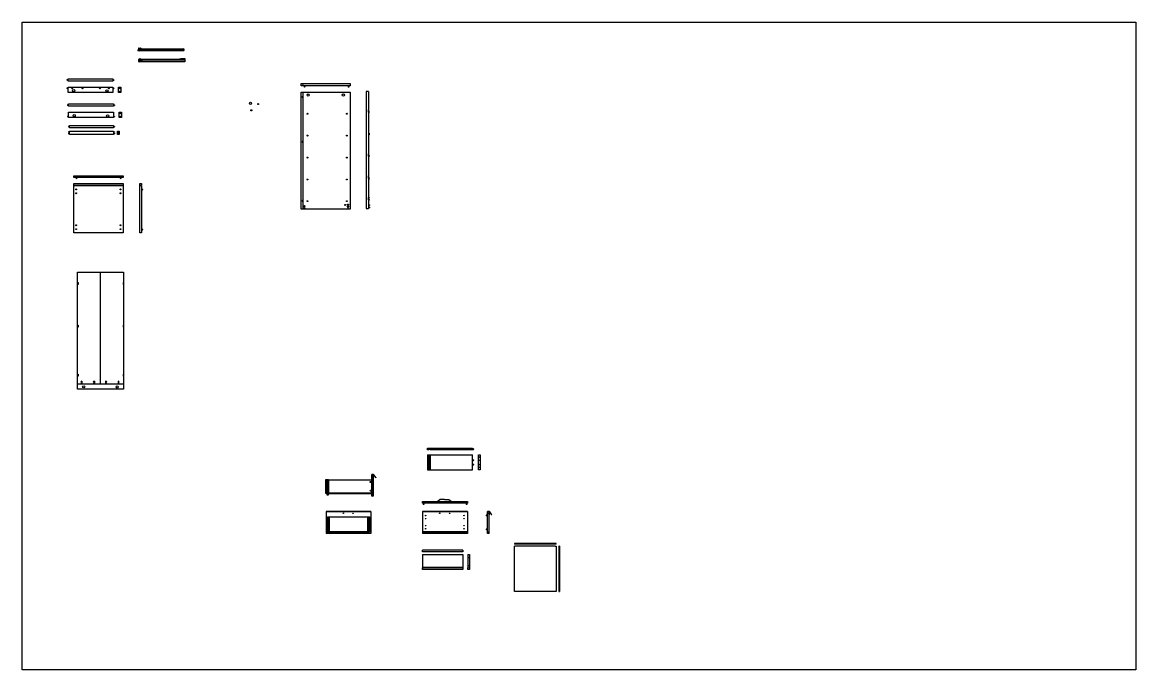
# Model space of a CAD drawing. Header units: millimetres. Extents: x -728 to 1441, y -1370 to 450.
# Drawn here: x 227 to 1245, y -1370 to -778 of the extents above; entities that cross this region are included whole.
import ezdxf

# ---------------------------------------------------------------- set-up
doc = ezdxf.new("R2010")
doc.units = ezdxf.units.MM
for name, color, linetype in [('campitura viti', 31, 'Continuous'), ('Dettagli', 252, 'Continuous'), ('QUOTE', 241, 'Continuous'), ('Tratteggi', 252, 'Continuous')]:
    doc.layers.add(name, color=color, linetype=linetype)

msp = doc.modelspace()

# ---------------------------------------------------------------- hatches: boundary and pattern name
at = {"layer": 'campitura viti', "transparency": 33554516}
h = msp.add_hatch(color=256, dxfattribs=at)
h.dxf.hatch_style = 1
h.paths.add_polyline_path([(544.6, -1198.4, 1), (545.6, -1198.4, 1)])
h.paths.add_polyline_path([(546.9, -1198.2), (545.6, -1198.2, -0.107638), (545.6, -1198.4, -0.157229), (545.5, -1198.7), (546.9, -1198.7, 0.408688)])
h.paths.add_polyline_path([(544.7, -1206.4, 1), (545.7, -1206.4, 1)])
h.paths.add_polyline_path([(546.9, -1206.1), (545.6, -1206.1, -0.160573), (545.7, -1206.4, -0.104715), (545.6, -1206.6), (546.9, -1206.6, 0.408688)])
h.paths.add_polyline_path([(506.1, -1199.5, 1), (505.6, -1199.5, 1)])
h.paths.add_polyline_path([(506.1, -1206.6, 1), (505.6, -1206.6, 1)])
h = msp.add_hatch(color=256, dxfattribs=at)
h.dxf.hatch_style = 1
h.paths.add_polyline_path([(546.1, -1193), (546.1, -1193.2), (547.8, -1193.2), (547.8, -1193)])
h.paths.add_polyline_path([(546.1, -1193, 0.711505), (546.1, -1193.3)])
h = msp.add_hatch(color=256, dxfattribs=at)
h.dxf.hatch_style = 1
h.paths.add_polyline_path([(547.8, -1192.9), (547.8, -1192.9), (547.8, -1193.3), (547.8, -1193.3)])
h = msp.add_hatch(color=256, dxfattribs=at)
h.dxf.hatch_style = 1
h.paths.add_polyline_path([(505.8, -1232.7), (505.7, -1232.7), (505.7, -1234.5), (505.8, -1234.5)])
h.paths.add_polyline_path([(506.9, -1232.8), (505.8, -1232.8), (505.8, -1234.4), (506.9, -1234.4)])
h = msp.add_hatch(color=256, dxfattribs=at)
h.dxf.hatch_style = 1
h.paths.add_polyline_path([(506.9, -1240.7), (505.8, -1240.7), (505.8, -1242.2), (506.9, -1242.2)])
h.paths.add_polyline_path([(505.8, -1240.6), (505.7, -1240.6), (505.7, -1242.3), (505.8, -1242.3)])
at = {"layer": 'Tratteggi', "transparency": 33554516}
h = msp.add_hatch(dxfattribs=at)
h.set_pattern_fill('ANSI31', color=256, scale=0.2)
h.paths.add_polyline_path([(506.6, -1208.5), (506.1, -1208.5), (506.1, -1208.8), (506.6, -1208.8), (506.6, -1208.8), (546.5, -1209), (546.5, -1208.5)])
h.paths.add_polyline_path([(506.6, -1196.5), (505.1, -1196.5), (505.1, -1210.3), (506.6, -1210.3), (506.6, -1208.8), (506.1, -1208.8), (506.1, -1208.5), (506.6, -1208.5)])
h.paths.add_polyline_path([(505.6, -1206.6, -1), (506.1, -1206.6, -1)], flags=16)
h.paths.add_polyline_path([(505.6, -1199.5, -1), (506.1, -1199.5, -1)], flags=16)
h.paths.add_polyline_path([(547.6, -1193.2), (546.1, -1193.2), (546.1, -1198.2), (546.9, -1198.2, -0.408688), (546.9, -1198.7), (546.1, -1198.7), (546.1, -1206.1), (546.9, -1206.1, -0.408688), (546.9, -1206.6), (546.1, -1206.6), (546.1, -1207.6), (546.1, -1208.5), (546.5, -1208.5), (546.5, -1209), (546.1, -1209), (546.1, -1210), (546.1, -1211.5), (547.6, -1211.5)])
h.paths.add_polyline_path([(547.6, -1191.5), (546.1, -1191.5), (546.1, -1193), (547.6, -1193)])
h.paths.add_polyline_path([(547.8, -1191.5), (547.6, -1191.5), (547.6, -1193), (547.8, -1193), (547.8, -1191.8), (549.8, -1194.5), (549.9, -1194.3)])
h = msp.add_hatch(dxfattribs=at)
h.set_pattern_fill('ANSI31', color=256, scale=0.2)
h.paths.add_polyline_path([(506.5, -1230.2), (505.8, -1230.2), (505.8, -1232.8), (506.5, -1232.8)])
h.paths.add_polyline_path([(506.5, -1234.4), (505.8, -1234.4), (505.8, -1240.6), (505.8, -1240.6), (505.8, -1240.7), (506.5, -1240.7)])
h.paths.add_polyline_path([(506.5, -1242.2), (505.8, -1242.2), (505.8, -1242.3), (505.8, -1244), (506.5, -1244)])
h = msp.add_hatch(dxfattribs=at)
h.set_pattern_fill('ANSI31', color=256, scale=0.2)
h.paths.add_polyline_path([(544, -1244), (505.8, -1244), (505.8, -1244.3), (544, -1244.3)])
h = msp.add_hatch(dxfattribs=at)
h.set_pattern_fill('ANSI31', color=256, scale=0.2)
h.paths.add_polyline_path([(507.3, -1244.3), (505.8, -1244.3), (505.8, -1245.4), (507.3, -1245.4)])

# ---------------------------------------------------------------- linework, layer by layer
for p, q in [((268.4, -831.9), (268.4, -829.9)), ((268.4, -829.9), (309.4, -829.9)), ((309.4, -831.9), (268.4, -831.9)), ((309.4, -829.9), (309.4, -831.9)), ((481.5, -834.2), (526.5, -834)), ((481.5, -836.2), (481.5, -834.2)), ((526.5, -834), (526.5, -836.3)), ((314.7, -837.4), (316.7, -837.4)), ((314.7, -842.4), (314.7, -837.4)), ((316.7, -842.4), (314.7, -842.4)), ((316.7, -837.4), (316.7, -842.4)), ((483, -836.2), (481.5, -836.2)), ((481.5, -948.9), (481.5, -841.9)), ((481.5, -841.9), (526.5, -841.9)), ((483, -836.2), (483, -835.3)), ((483, -835.3), (483.5, -835.3)), ((483, -841.9), (483, -846)), ((483.5, -836.2), (483.5, -835.3)), ((526.5, -836.3), (483.5, -836.2)), ((483.5, -948.9), (483.5, -841.9)), ((526.5, -841.9), (526.5, -948.9)), ((543.1, -841.5), (541.1, -841.5)), ((541.1, -841.5), (541.1, -948.5)), ((543.1, -841.5), (543.1, -948.5)), ((268.9, -854.8), (268.9, -852.8)), ((268.9, -852.8), (309.9, -852.8)), ((309.9, -854.8), (268.9, -854.8)), ((309.9, -852.8), (309.9, -854.8)), ((483, -846.8), (483, -887.1)), ((315.2, -860.3), (317.2, -860.3)), ((315.2, -865.3), (315.2, -860.3)), ((317.2, -860.3), (317.2, -865.3)), ((269.9, -872.6), (309.9, -872.6)), ((269.9, -874.6), (269.9, -872.6)), ((309.9, -874.6), (269.9, -874.6)), ((309.9, -872.6), (309.9, -874.6)), ((317.2, -865.3), (315.2, -865.3)), ((269.9, -880.6), (269.9, -877.6)), ((269.9, -877.6), (309.9, -877.6)), ((309.9, -880.6), (269.9, -880.6)), ((309.9, -877.6), (309.9, -880.6)), ((313.7, -880.6), (313.7, -877.6)), ((313.7, -877.6), (315.2, -877.6)), ((315.2, -880.6), (313.7, -880.6)), ((315.2, -877.6), (315.2, -880.6)), ((483, -887.8), (483, -941)), ((273.7, -920), (273.7, -918.5)), ((273.7, -918.5), (318.7, -918.5)), ((318.7, -920), (273.7, -920)), ((318.7, -918.5), (318.7, -920)), ((334.1, -925.6), (335.6, -925.6)), ((334.1, -970.6), (334.1, -925.6)), ((335.6, -925.6), (335.6, -927.1)), ((273.7, -927.1), (318.7, -927.1)), ((318.7, -927.6), (273.7, -927.6)), ((335.6, -927.1), (335.1, -927.1)), ((335.1, -927.1), (335.1, -927.6)), ((335.1, -927.6), (335.6, -927.6)), ((335.6, -927.6), (335.6, -970.6)), ((483, -941.8), (483, -948.9)), ((526.5, -948.9), (481.5, -948.9)), ((541.1, -948.5), (543.1, -948.5)), ((335.6, -970.6), (334.1, -970.6)), ((297.7, -1006.6), (297.7, -1108.6)), ((318.2, -1006.6), (319.2, -1006.6)), ((319.2, -1006.6), (319.2, -1113.6)), ((277.2, -1108.6), (319.2, -1108.6)), ((319.2, -1113.6), (318.2, -1113.6)), ((597.2, -1169.1), (597.2, -1167.6)), ((597.2, -1167.6), (638.2, -1167.6)), ((598.2, -1169.1), (597.2, -1169.1)), ((598.2, -1169.1), (598.2, -1168.4)), ((598.2, -1168.4), (599.6, -1168.4)), ((599.6, -1168.4), (599.6, -1169.1)), ((638.2, -1169.1), (599.6, -1169.1)), ((638.2, -1167.6), (638.2, -1169.1)), ((597.2, -1173.5), (597.2, -1187.3)), ((597.2, -1173.5), (638.2, -1173.5)), ((598.2, -1173.5), (598.2, -1187.3)), ((599.7, -1187.3), (599.7, -1173.5)), ((638.2, -1187.3), (638.2, -1173.5)), ((643.7, -1173.5), (645.2, -1173.5)), ((643.7, -1187.3), (643.7, -1173.5)), ((645.2, -1173.5), (645.2, -1187.3)), ((597.2, -1187.3), (638.2, -1187.3)), ((645.2, -1187.3), (643.7, -1187.3)), ((505.1, -1196.5), (503.8, -1196.5)), ((503.8, -1196.5), (503.8, -1208.7)), ((505.1, -1196.5), (505.1, -1210.3)), ((505.1, -1196.5), (546, -1196.5)), ((506.6, -1196.5), (505.1, -1196.5)), ((505.1, -1196.5), (505.1, -1210.3)), ((506.6, -1196.5), (506.6, -1208.5)), ((546.1, -1193), (546.1, -1191.5)), ((547.8, -1191.5), (546.1, -1191.5)), ((546.1, -1198.2), (546.1, -1193.2)), ((546.1, -1206.1), (546.1, -1198.7)), ((547.6, -1193), (547.6, -1191.5)), ((547.6, -1211.5), (547.6, -1193.2)), ((547.8, -1194.5), (547.6, -1194.5)), ((549.9, -1194.3), (547.8, -1191.5)), ((547.8, -1194.5), (547.8, -1191.8)), ((547.8, -1191.8), (549.8, -1194.5)), ((549.9, -1194.3), (549.8, -1194.5)), ((503.8, -1208.7), (505.1, -1208.7)), ((506.6, -1210.3), (505.1, -1210.3)), ((505.1, -1210.3), (506.6, -1210.3)), ((506.1, -1208.8), (506.1, -1208.5)), ((506.6, -1208.5), (506.1, -1208.5)), ((506.6, -1208.8), (506.1, -1208.8)), ((506.1, -1208.8), (546.5, -1209)), ((546.5, -1208.5), (506.6, -1208.5)), ((506.6, -1210.3), (506.6, -1208.8)), ((546.1, -1207.6), (546.1, -1206.6)), ((546.1, -1208.5), (546.1, -1207.6)), ((546.1, -1210), (546.1, -1209)), ((546.1, -1211.5), (546.1, -1209.9)), ((546.5, -1209), (546.5, -1208.5)), ((547.5, -1211.5), (546.1, -1211.5)), ((592.5, -1217.9), (592.5, -1216.4)), ((592.5, -1216.4), (633.5, -1216.4)), ((633.5, -1217.9), (592.5, -1217.9)), ((606, -1216.4), (608.5, -1214.4)), ((612.5, -1214.4), (608.5, -1214.4)), ((612.5, -1214.4), (616.5, -1214.4)), ((616.5, -1214.4), (619, -1216.4)), ((633.5, -1216.4), (633.5, -1217.9)), ((545.4, -1225.5), (504.4, -1225.5)), ((504.4, -1225.5), (504.4, -1245.5)), ((504.4, -1225.5), (545.4, -1225.5)), ((505.8, -1230.2), (506.5, -1230.2)), ((505.8, -1232.8), (505.8, -1230.2)), ((506.5, -1232.8), (506.5, -1230.2)), ((542.5, -1244), (542.5, -1230.2)), ((543.3, -1230.2), (544, -1230.2)), ((544, -1230.2), (544, -1244.3)), ((545.4, -1225.5), (545.4, -1245.5)), ((633.5, -1225.5), (592.5, -1225.5)), ((592.5, -1225.5), (592.5, -1245.5)), ((592.5, -1225.5), (633.5, -1225.5)), ((633.5, -1225.5), (633.5, -1245.5)), ((652, -1227.2), (652, -1225.5)), ((653.7, -1225.5), (652, -1225.5)), ((652, -1242.1), (652, -1227.2)), ((653.5, -1227), (653.5, -1225.5)), ((653.5, -1245.5), (653.5, -1227.2)), ((653.7, -1228.5), (653.5, -1228.5)), ((655.8, -1228.4), (653.7, -1225.5)), ((653.7, -1228.5), (653.7, -1225.8)), ((653.7, -1225.8), (655.7, -1228.5)), ((655.8, -1228.4), (655.7, -1228.5)), ((505.8, -1240.6), (505.8, -1234.4)), ((506.5, -1240.7), (506.5, -1234.4)), ((652, -1241.6), (652, -1232.7)), ((545.4, -1245.5), (504.4, -1245.5)), ((505.8, -1244.3), (505.8, -1242.3)), ((544, -1244), (505.8, -1244)), ((507.3, -1244), (505.8, -1244)), ((544, -1244.3), (505.8, -1244.3)), ((506.5, -1244), (506.5, -1242.2)), ((544, -1244), (542.5, -1244)), ((633.5, -1244), (592.5, -1244)), ((633.5, -1244.3), (592.5, -1244.3)), ((633.5, -1245.5), (592.5, -1245.5)), ((652, -1244), (652, -1242.1)), ((652, -1244), (652.4, -1244)), ((652, -1245.5), (652, -1244.3)), ((652, -1244.3), (652.4, -1244.3)), ((653.5, -1245.5), (652, -1245.5)), ((652.4, -1244), (652.4, -1244.3)), ((592.5, -1262.3), (592.5, -1260.8)), ((629.5, -1260.8), (592.5, -1260.8)), ((629.5, -1262.3), (592.5, -1262.3)), ((629.5, -1260.8), (629.5, -1262.3)), ((713.7, -1254.8), (676.7, -1254.8)), ((676.7, -1254.8), (676.7, -1255.3)), ((714.8, -1255.3), (676.7, -1255.3)), ((713.7, -1257.1), (676.7, -1257.1)), ((676.7, -1298.6), (676.7, -1257.2)), ((714.8, -1254.8), (713.7, -1254.8)), ((713.7, -1257.1), (714.7, -1257.1)), ((714.7, -1257.1), (714.7, -1298.6)), ((714.8, -1255.3), (714.8, -1254.8)), ((717.8, -1257.1), (717.3, -1257.1)), ((717.3, -1257.1), (717.3, -1298.6)), ((717.8, -1257.1), (717.8, -1298.6)), ((592.5, -1264.7), (592.5, -1278.5)), ((592.5, -1264.7), (629.5, -1264.7)), ((629.5, -1264.7), (629.5, -1278.5)), ((634.1, -1264.7), (635.6, -1264.7)), ((634.1, -1264.7), (634.1, -1276.7)), ((635.6, -1264.7), (635.6, -1278.5)), ((629.5, -1276.7), (592.5, -1276.7)), ((592.5, -1278.5), (592.5, -1277)), ((629.5, -1277), (592.5, -1277)), ((629.5, -1278.5), (592.5, -1278.5)), ((634.1, -1276.7), (634.6, -1276.7)), ((634.1, -1278.5), (634.1, -1277)), ((634.1, -1277), (634.6, -1277)), ((635.6, -1278.5), (634.1, -1278.5)), ((634.6, -1277), (634.6, -1276.7)), ((713.7, -1298.6), (676.7, -1298.6)), ((714.7, -1298.6), (713.7, -1298.6)), ((717.3, -1298.6), (717.8, -1298.6))]:
    msp.add_line(p, q)
for points in [[(268.4, -837.4), (309.4, -837.4), (309.4, -842.4), (268.4, -842.4)], [(268.9, -860.3), (309.9, -860.3), (309.9, -865.3), (268.9, -865.3)]]:
    msp.add_lwpolyline(points, close=True)
for points in [[(273.7, -925.6), (318.7, -925.6), (318.7, -970.6), (273.7, -970.6), (273.7, -925.6)], [(318.2, -1113.6), (277.2, -1113.6), (277.2, -1006.6), (318.2, -1006.6)]]:
    msp.add_lwpolyline(points)
for centre in [(487.3, -861.7), (523.3, -861.7), (487.3, -881.7), (523.3, -881.7)]:
    msp.add_circle(centre, 0.4)
for centre in [(482.9, -846.4), (482.9, -887.4), (482.9, -941.4)]:
    msp.add_arc(centre, 0.4, 77.5699, 282.4301)
at = {"layer": 'Dettagli'}
for p, q in [((333, -801.6), (334.8, -801.7)), ((334, -804.2), (334.1, -803.8)), ((374, -803.6), (334.1, -803.4)), ((374, -803.6), (334.1, -803.6)), ((334.1, -803.8), (374.4, -803.8)), ((334.1, -804.2), (334.2, -803.9)), ((334.2, -803.9), (374.3, -803.9)), ((335.2, -802.2), (334.8, -801.8)), ((334.8, -803), (373.9, -803.4)), ((334.9, -802.8), (374, -803.3)), ((335.2, -802.1), (335, -801.8)), ((335.2, -802.1), (373.8, -802.5)), ((335.2, -802.2), (374.1, -802.7)), ((374.7, -802.9), (373.8, -802.5)), ((374.7, -803.6), (374.2, -803.6)), ((374.3, -803.3), (374.7, -803.3)), ((374.3, -803.4), (374.7, -803.4)), ((374.6, -803.6), (374.3, -803.6)), ((374.3, -803.9), (374.7, -803.6)), ((374.7, -803.6), (374.7, -802.9)), ((333.1, -814), (333.1, -812)), ((334, -804.3), (333.5, -804.3)), ((333.5, -811.7), (333.6, -811.7)), ((375.1, -814.3), (333.6, -814.3)), ((334.9, -811.7), (368.8, -811.7)), ((335, -811.8), (368.8, -811.8)), ((335, -812.3), (375.1, -812.3)), ((340, -811.8), (340.5, -812.3)), ((340.1, -811.8), (340.5, -812.2)), ((340.5, -812.3), (341, -811.8)), ((340.5, -812.2), (340.8, -811.8)), ((341.6, -811.8), (342, -812.3)), ((341.7, -811.8), (342, -812.2)), ((342, -812.3), (342.5, -811.8)), ((342, -812.2), (342.4, -811.8)), ((368.8, -811.7), (371.7, -811.3)), ((368.8, -811.8), (371.7, -811.4)), ((371.7, -811.3), (375.1, -811.3)), ((371.7, -811.4), (375.1, -811.4)), ((375.1, -811.3), (375.1, -814.3)), ((268.4, -830.6), (267.4, -830.6)), ((268.4, -831.1), (267.4, -831.1)), ((309.4, -830.6), (310.4, -830.6)), ((309.4, -831.1), (310.4, -831.1)), ((268.4, -838.2), (267.4, -838.2)), ((268.4, -838.7), (267.4, -838.7)), ((309.4, -838.2), (310.4, -838.2)), ((309.4, -838.7), (310.4, -838.7)), ((484.3, -836.2), (484.3, -837.2)), ((484.8, -836.2), (484.8, -837.2)), ((524.6, -836.3), (524.6, -837.3)), ((525.1, -836.3), (525.1, -837.3)), ((268.9, -853.6), (267.9, -853.6)), ((268.9, -854.1), (267.9, -854.1)), ((309.9, -853.6), (310.9, -853.6)), ((309.9, -854.1), (310.9, -854.1)), ((268.9, -864.1), (267.9, -864.1)), ((268.9, -864.6), (267.9, -864.6)), ((309.9, -864.1), (310.9, -864.1)), ((309.9, -864.6), (310.9, -864.6)), ((543.2, -858.1), (543.1, -858.1)), ((543.1, -858.1), (543.1, -860.3)), ((543.1, -860.3), (543.2, -860.3)), ((543.2, -858.3), (543.2, -858.1)), ((543.2, -860.2), (543.2, -858.3)), ((543.2, -858.3), (543.7, -858.3)), ((543.7, -858.4), (543.2, -858.4)), ((543.2, -860.2), (543.3, -860.2)), ((543.3, -860.3), (543.2, -860.3)), ((543.3, -859.5), (543.3, -860.8)), ((543.7, -859.4), (543.4, -859.4)), ((543.4, -860.9), (543.7, -860.9)), ((543.7, -858.3), (543.7, -858.4)), ((543.8, -860.8), (543.8, -859.5)), ((543.8, -860.2), (543.8, -860.2)), ((543.8, -860.3), (543.8, -860.3)), ((269.9, -873.3), (268.9, -873.3)), ((269.9, -873.8), (268.9, -873.8)), ((309.9, -873.3), (310.9, -873.3)), ((309.9, -873.8), (310.9, -873.8)), ((269.9, -878.2), (268.9, -878.2)), ((269.9, -878.7), (268.9, -878.7)), ((269.9, -879.5), (268.9, -879.5)), ((269.9, -880), (268.9, -880)), ((309.9, -878.2), (310.9, -878.2)), ((309.9, -878.7), (310.9, -878.7)), ((309.9, -879.5), (310.9, -879.5)), ((309.9, -880), (310.9, -880)), ((543.3, -878.3), (543.2, -878.3)), ((543.2, -878.3), (543.2, -880.5)), ((543.2, -880.5), (543.3, -880.5)), ((543.3, -878.5), (543.3, -878.3)), ((543.3, -880.4), (543.3, -878.5)), ((543.3, -878.5), (543.8, -878.5)), ((543.8, -878.6), (543.3, -878.6)), ((543.3, -880.4), (543.4, -880.4)), ((543.4, -880.5), (543.3, -880.5)), ((543.4, -879.7), (543.4, -881.1)), ((543.8, -879.6), (543.5, -879.6)), ((543.5, -881.1), (543.8, -881.1)), ((543.8, -878.5), (543.8, -878.6)), ((543.9, -881.1), (543.9, -879.8)), ((543.9, -880.4), (543.9, -880.4)), ((543.9, -880.5), (543.9, -880.5)), ((543.2, -898.4), (543.1, -898.4)), ((543.1, -898.4), (543.1, -900.6)), ((543.1, -900.6), (543.2, -900.6)), ((543.2, -898.6), (543.2, -898.4)), ((543.2, -900.5), (543.2, -898.6)), ((543.2, -898.6), (543.7, -898.6)), ((543.7, -898.7), (543.2, -898.7)), ((543.2, -900.5), (543.3, -900.5)), ((543.3, -900.6), (543.2, -900.6)), ((543.3, -899.8), (543.3, -901.1)), ((543.7, -899.7), (543.4, -899.7)), ((543.4, -901.2), (543.7, -901.2)), ((543.7, -898.6), (543.7, -898.7)), ((543.8, -901.1), (543.8, -899.8)), ((543.8, -900.5), (543.8, -900.5)), ((543.8, -900.6), (543.8, -900.6)), ((275.8, -920), (275.8, -921)), ((276.3, -920), (276.3, -921)), ((316.3, -920), (316.3, -921)), ((316.8, -920), (316.8, -921)), ((543.2, -918.5), (543.1, -918.5)), ((543.1, -918.5), (543.1, -920.7)), ((543.1, -920.7), (543.2, -920.7)), ((543.2, -918.7), (543.2, -918.5)), ((543.2, -920.6), (543.2, -918.7)), ((543.2, -918.7), (543.7, -918.7)), ((543.7, -918.8), (543.2, -918.8)), ((543.2, -920.6), (543.3, -920.6)), ((543.3, -920.7), (543.2, -920.7)), ((543.3, -920), (543.3, -921.3)), ((543.7, -919.9), (543.4, -919.9)), ((543.4, -921.4), (543.7, -921.4)), ((543.7, -918.7), (543.7, -918.8)), ((543.8, -921.3), (543.8, -920)), ((543.8, -920.6), (543.8, -920.6)), ((543.8, -920.7), (543.8, -920.7)), ((335.6, -930.7), (336.6, -930.7)), ((335.6, -931.2), (336.6, -931.2)), ((543.2, -938.2), (543.1, -938.2)), ((543.1, -938.2), (543.1, -940.4)), ((543.1, -940.4), (543.2, -940.4)), ((543.1, -945.1), (544.1, -945.1)), ((543.1, -945.6), (544.1, -945.6)), ((543.2, -938.4), (543.2, -938.2)), ((543.2, -940.3), (543.2, -938.4)), ((543.2, -938.4), (543.7, -938.4)), ((543.7, -938.5), (543.2, -938.5)), ((543.2, -940.3), (543.3, -940.3)), ((543.3, -940.4), (543.2, -940.4)), ((543.3, -939.6), (543.3, -941)), ((543.7, -939.6), (543.4, -939.6)), ((543.4, -941.1), (543.7, -941.1)), ((543.7, -938.4), (543.7, -938.5)), ((543.8, -941), (543.8, -939.7)), ((543.8, -940.3), (543.8, -940.3)), ((543.8, -940.4), (543.8, -940.4)), ((543.1, -947.2), (544.1, -947.2)), ((543.1, -947.7), (544.1, -947.7)), ((335.6, -967.4), (336.6, -967.4)), ((335.6, -967.9), (336.6, -967.9)), ((277.2, -1016), (277.7, -1016)), ((277.7, -1018), (277.2, -1018)), ((277.7, -1016), (277.7, -1018)), ((319.2, -1016), (318.7, -1016)), ((318.7, -1016), (318.7, -1018)), ((318.7, -1018), (319.2, -1018)), ((277.2, -1054.9), (277.7, -1054.9)), ((277.7, -1056.9), (277.2, -1056.9)), ((277.7, -1054.9), (277.7, -1056.9)), ((319.2, -1054.9), (318.7, -1054.9)), ((318.7, -1054.9), (318.7, -1056.9)), ((318.7, -1056.9), (319.2, -1056.9)), ((277.2, -1099.7), (277.7, -1099.7)), ((277.7, -1101.7), (277.2, -1101.7)), ((277.7, -1099.7), (277.7, -1101.7)), ((281.1, -1106.2), (281.1, -1108.2)), ((292.5, -1106.2), (292.5, -1108.2)), ((302.8, -1106.2), (302.8, -1108.2)), ((314.2, -1106.2), (314.2, -1108.2)), ((319.2, -1099.7), (318.7, -1099.7)), ((318.7, -1099.7), (318.7, -1101.7)), ((318.7, -1101.7), (319.2, -1101.7)), ((638.2, -1168.1), (639.2, -1168.1)), ((638.2, -1168.6), (639.2, -1168.6)), ((638.2, -1178.2), (639.2, -1178.2)), ((638.2, -1178.7), (639.2, -1178.7)), ((638.2, -1182.2), (639.2, -1182.2)), ((638.2, -1182.7), (639.2, -1182.7)), ((546.9, -1198.7), (545.5, -1198.7)), ((546.9, -1198.2), (545.6, -1198.2)), ((546.1, -1193), (546.1, -1193.3)), ((547.8, -1193), (546.1, -1193)), ((547.8, -1193.2), (546.1, -1193.2)), ((546.9, -1193), (546.9, -1193.2)), ((547.8, -1192.9), (547.8, -1193.3)), ((547.8, -1192.9), (547.8, -1192.9)), ((547.8, -1193.3), (547.8, -1193.3)), ((546.9, -1206.1), (545.6, -1206.1)), ((546.9, -1206.6), (545.6, -1206.6)), ((593.2, -1217.9), (593.2, -1218.9)), ((593.7, -1217.9), (593.7, -1218.9)), ((632.5, -1217.9), (632.5, -1218.9)), ((633, -1217.9), (633, -1218.9)), ((507.3, -1230.2), (507.3, -1244)), ((652, -1228.9), (650.8, -1228.9)), ((652, -1229.4), (650.8, -1229.4)), ((653.7, -1227), (652.5, -1227)), ((652.5, -1227), (652.5, -1227.2)), ((653.7, -1227.2), (652.5, -1227.2)), ((653.7, -1226.9), (653.7, -1227.3)), ((653.7, -1226.9), (653.7, -1226.9)), ((653.7, -1227.3), (653.7, -1227.3)), ((652, -1241.6), (650.8, -1241.6)), ((505.2, -1243.7), (505.2, -1245)), ((505.8, -1243.9), (505.2, -1243.9)), ((505.2, -1243.9), (505.2, -1244)), ((505.2, -1244), (505.2, -1244.3)), ((505.2, -1244.1), (505.3, -1244.1)), ((505.2, -1244.3), (505.7, -1244.3)), ((505.5, -1243.6), (505.3, -1243.6)), ((505.3, -1244), (505.3, -1244)), ((505.3, -1244), (505.7, -1244)), ((505.3, -1244), (505.3, -1244.1)), ((505.3, -1245.1), (505.6, -1245.1)), ((505.7, -1243.9), (505.7, -1243.7)), ((505.7, -1244), (505.7, -1245.5)), ((505.7, -1245), (505.7, -1244)), ((507.4, -1245.5), (505.7, -1245.5)), ((505.8, -1245.4), (505.8, -1244.3)), ((507.3, -1245.4), (505.8, -1245.4)), ((507.3, -1244.3), (507.3, -1245.4)), ((507.4, -1245.4), (507.3, -1245.4)), ((507.4, -1245.5), (507.4, -1245.4)), ((542.4, -1244.4), (542.4, -1244.3)), ((542.4, -1244.4), (544.1, -1244.4)), ((544, -1242.8), (544.6, -1242.8)), ((544.1, -1242.8), (544.1, -1242.6)), ((544.1, -1242.9), (544.1, -1244.4)), ((544.5, -1242.9), (544.1, -1242.9)), ((544.1, -1243.9), (544.1, -1242.9)), ((544.6, -1243.2), (544.1, -1243.2)), ((544.5, -1244), (544.2, -1244)), ((544.3, -1242.5), (544.5, -1242.5)), ((544.5, -1242.9), (544.5, -1242.9)), ((544.5, -1242.9), (544.5, -1243)), ((544.6, -1243), (544.5, -1243)), ((544.6, -1242.6), (544.6, -1244)), ((544.6, -1242.8), (544.6, -1242.9)), ((544.6, -1242.9), (544.6, -1243.2)), ((652, -1242.1), (650.8, -1242.1))]:
    msp.add_line(p, q, dxfattribs=at)
for points in [[(333, -801.6, 0.422039), (332.8, -801.9), (332.8, -803)], [(334.9, -802.8, -0.171809), (334.6, -802.3, 0.222794), (334.3, -802, -0.006503), (333.5, -802, 0.379769), (333.3, -802.3, -0.001987), (333.3, -802.9, -0.001987)], [(334.8, -803, -0.233437), (334.4, -802.4, 0.278581), (334.3, -802.2, -0.005694), (333.6, -802.2, 0.413448), (333.5, -802.3, -0.002186), (333.5, -803, -0.002186)], [(333.9, -803.4, 0.006371), (334.1, -803.4)], [(334, -803.6, 0.004678), (334.1, -803.6)], [(334.8, -801.8, 0.258293), (334.6, -801.7, 2.069654)], [(335, -801.8, 0.191725), (334.8, -801.7, -0.352144)], [(333.5, -811.7, 0.354495), (333.1, -812, -0.606196)], [(333.1, -814, 0.355381), (333.6, -814.3, -0.990509)], [(334, -804.2, -0.281824), (333.9, -804.3, -6.460955)], [(334.1, -804.2, -0.171693), (334, -804.3, -1.79937)], [(334.2, -812.9, 0.237983), (334.6, -814), (375.1, -814)], [(267.4, -830.6, 0.348554), (267.4, -831.1, -0.237997)], [(310.4, -830.6, -0.348554), (310.4, -831.1, 0.237997)], [(267.4, -838.2, 0.348554), (267.4, -838.7, -0.237997)], [(310.4, -838.2, -0.348554), (310.4, -838.7, 0.237997)], [(484.8, -837.2, -0.348554), (484.3, -837.2, 0.237997)], [(525.1, -837.3, -0.348554), (524.6, -837.3, 0.237997)], [(267.9, -853.6, 0.348554), (267.9, -854.1, -0.237997)], [(310.9, -853.6, -0.348554), (310.9, -854.1, 0.237997)], [(267.9, -864.1, 0.348554), (267.9, -864.6, -0.237997)], [(310.9, -864.1, -0.348554), (310.9, -864.6, 0.237997)], [(543.4, -859.4, 0.227707), (543.3, -859.5, 5.44462)], [(543.3, -860.8, 0.280339), (543.4, -860.9, -2.1226)], [(543.7, -859.4, -0.258742), (543.8, -859.5, 0.881598)], [(543.8, -860.8, -0.410586), (543.7, -860.9, 1.426732)], [(268.9, -873.3, 0.348554), (268.9, -873.8, -0.237997)], [(310.9, -873.3, -0.348554), (310.9, -873.8, 0.237997)], [(268.9, -878.2, 0.348554), (268.9, -878.7, -0.237997)], [(268.9, -879.5, 0.348554), (268.9, -880, -0.237997)], [(310.9, -878.2, -0.348554), (310.9, -878.7, 0.237997)], [(310.9, -879.5, -0.348554), (310.9, -880, 0.237997)], [(543.5, -879.6, 0.227707), (543.4, -879.7, 5.44462)], [(543.4, -881.1, 0.280339), (543.5, -881.1, -2.1226)], [(543.8, -879.6, -0.258742), (543.9, -879.8, 0.881598)], [(543.9, -881, -0.410586), (543.8, -881.1, 1.426732)], [(543.4, -899.7, 0.227707), (543.3, -899.8, 5.44462)], [(543.3, -901.1, 0.280339), (543.4, -901.2, -2.1226)], [(543.7, -899.7, -0.258742), (543.8, -899.8, 0.881598)], [(543.8, -901.1, -0.410586), (543.7, -901.2, 1.426732)], [(276.3, -921, -0.348554), (275.8, -921, 0.237997)], [(316.8, -921, -0.348554), (316.3, -921, 0.237997)], [(543.4, -919.9, 0.227707), (543.3, -920, 5.44462)], [(543.3, -921.3, 0.280339), (543.4, -921.4, -2.1226)], [(543.7, -919.9, -0.258742), (543.8, -920, 0.881598)], [(543.8, -921.3, -0.410586), (543.7, -921.4, 1.426732)], [(336.6, -930.7, -0.348554), (336.6, -931.2, 0.237997)], [(543.4, -939.6, 0.227707), (543.3, -939.6, 5.44462)], [(543.3, -941, 0.280339), (543.4, -941.1, -2.1226)], [(543.7, -939.6, -0.258742), (543.8, -939.7, 0.881598)], [(543.8, -941, -0.410586), (543.7, -941.1, 1.426732)], [(544.1, -945.1, -0.348554), (544.1, -945.6, 0.237997)], [(544.1, -947.2, -0.348554), (544.1, -947.7, 0.237997)], [(336.6, -967.4, -0.348554), (336.6, -967.9, 0.237997)], [(639.2, -1168.1, -0.348554), (639.2, -1168.6, 0.237997)], [(639.2, -1178.2, -0.348554), (639.2, -1178.7, 0.237997)], [(639.2, -1182.2, -0.348554), (639.2, -1182.7, 0.237997)], [(546.1, -1193, 0.711505), (546.1, -1193.3, 0.979828)], [(546.9, -1198.2, -0.408688), (546.9, -1198.7, -0.002507)], [(546.9, -1206.1, -0.408688), (546.9, -1206.6, -0.002507)], [(593.7, -1218.9, -0.348554), (593.2, -1218.9, 0.237997)], [(633, -1218.9, -0.348554), (632.5, -1218.9, 0.237997)], [(650.8, -1228.9, 0.348554), (650.8, -1229.4, -0.237997)], [(650.8, -1241.6, 0.348554), (650.8, -1242.1, -0.237997)], [(505.3, -1243.6, 0.227707), (505.2, -1243.7, 5.44462)], [(505.2, -1245, 0.280339), (505.3, -1245.1, -2.1226)], [(505.5, -1243.6, -0.258742), (505.7, -1243.7, 0.881598)], [(505.7, -1245, -0.410586), (505.6, -1245.1, 1.426732)], [(544.3, -1242.5, 0.258742), (544.1, -1242.6, -0.881598)], [(544.1, -1243.9, 0.410586), (544.2, -1244, -1.426732)], [(544.5, -1242.5, -0.227707), (544.6, -1242.6, -5.44462)], [(544.6, -1244, -0.280339), (544.5, -1244, 2.1226)]]:
    msp.add_lwpolyline(points, format="xyb", dxfattribs=at)
for centre, radius in [((333.2, -803.7), 0.75), ((333.2, -803.7), 0.25), ((334, -802.8), 0.216), ((374.1, -803.4), 0.216), ((334.3, -812.1), 0.75), ((334.3, -812.1), 0.25), ((335.5, -813.1), 0.486), ((272.1, -838.4), 0.4), ((273.6, -840.6), 1), ((281.7, -838.4), 0.4), ((297.4, -838.4), 0.4), ((304.1, -840.8), 1), ((305.7, -838.4), 0.4), ((315.8, -838.4), 0.4), ((315.8, -841.5), 0.4), ((488, -844.6), 1), ((520.2, -844.6), 1), ((435.2, -852.2), 1), ((442.2, -852.9), 0.4), ((274.1, -863.5), 1), ((304.6, -863.7), 1), ((316.3, -861.3), 0.4), ((316.3, -864.4), 0.4), ((436, -858.6), 0.5), ((314.5, -878.4), 0.2), ((314.5, -879.7), 0.2), ((487.3, -901.8), 0.4), ((523.3, -901.8), 0.4), ((487.3, -921.8), 0.4), ((523.3, -921.8), 0.4), ((275.9, -930.9), 0.4), ((275.9, -934.4), 0.4), ((316.4, -930.9), 0.4), ((316.4, -934.4), 0.4), ((484.6, -946.2), 0.5), ((487.3, -941.6), 0.4), ((521.7, -945.1), 0.4), ((523.3, -941.6), 0.4), ((524.4, -944.9), 0.5), ((524.4, -946.5), 0.5), ((484.6, -947.9), 0.4), ((524.4, -948), 0.4), ((275.9, -963.7), 0.4), ((275.9, -967.2), 0.4), ((316.4, -963.7), 0.4), ((316.4, -967.2), 0.4), ((282.8, -1111.4), 1), ((313.3, -1111.5), 1), ((599, -1177.1), 0.227), ((644.4, -1175.7), 0.25), ((644.4, -1178.6), 0.25), ((599, -1184.5), 0.227), ((644.4, -1182.5), 0.25), ((644.4, -1185), 0.25), ((505.8, -1199.5), 0.25), ((545.1, -1198.4), 0.5), ((505.8, -1206.6), 0.25), ((545.2, -1206.4), 0.5), ((520.2, -1227), 0.227), ((529, -1227.1), 0.227), ((595.3, -1229.1), 0.25), ((595.3, -1232), 0.25), ((608.3, -1227), 0.227), ((617.2, -1227.1), 0.227), ((630.4, -1229.1), 0.25), ((630.4, -1232), 0.25), ((595.3, -1238.4), 0.25), ((595.3, -1241.2), 0.25), ((630.4, -1238.4), 0.25), ((630.4, -1241.2), 0.25), ((634.9, -1267.7), 0.25), ((634.9, -1274.9), 0.25)]:
    msp.add_circle(centre, radius, dxfattribs=at)
for centre, radius, start, end in [((281.1, -1107.2), 0.993, 90, 270), ((292.5, -1107.2), 0.993, 90, 270), ((302.8, -1107.2), 0.993, 270, 90), ((314.2, -1107.2), 0.993, 270, 90), ((506.8, -1233.6), 0.238, 293.471, 66.529), ((506.8, -1241.4), 0.238, 293.471, 66.529)]:
    msp.add_arc(centre, radius, start, end, dxfattribs=at)
at = {"layer": 'QUOTE'}
msp.add_lwpolyline([(226.6, -778.1), (1244.6, -778.1), (1244.6, -1370.1), (226.6, -1370.1)], close=True, dxfattribs=at)
at = {"layer": 'Tratteggi'}
for p, q in [((506.5, -1230.2), (543.3, -1230.2)), ((543.3, -1230.2), (543.3, -1244))]:
    msp.add_line(p, q, dxfattribs=at)
for points in [[(505.8, -1232.7), (505.8, -1234.5), (505.7, -1234.5), (505.7, -1232.7)], [(505.8, -1240.6), (505.8, -1242.3), (505.7, -1242.3), (505.7, -1240.6)], [(506.9, -1232.8), (506.9, -1234.4), (505.8, -1234.4), (505.8, -1232.8)], [(506.9, -1240.7), (506.9, -1242.2), (505.8, -1242.2), (505.8, -1240.7)]]:
    msp.add_lwpolyline(points, close=True, dxfattribs=at)

doc.saveas('drawing.dxf')
